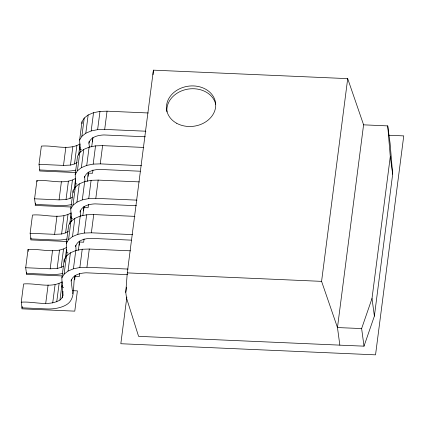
<?xml version="1.0" encoding="UTF-8"?>
<svg xmlns="http://www.w3.org/2000/svg" width="425" height="425" viewBox="0 0 425 425"><rect width="100%" height="100%" fill="white"/><g stroke="black" fill="none" stroke-linecap="round" stroke-linejoin="round"><path stroke-width="0.64" d="M339.846 345.132L138.582 336.35L126.528 298.042L125.768 292.411L127.282 272.887L153.404 70.157L347.703 78.636L363.587 124.807L337.471 327.563L361.627 328.562L372.002 298.493L390.288 156.581L387.728 125.89L363.593 124.838M153.048 74.715L153.404 70.157M74.72 279.746L75.119 275.554C72.107 285.143 76.543 299.205 65.992 305.007A28.719 16.129 7.3 0 1 46.506 308.922L22.01 307.822L21.25 302.191L23.603 283.948C36.215 282.917 50.644 288.596 62.3 281.807L59.952 300.055C48.291 306.845 33.862 301.16 21.25 302.191M79.162 245.283L79.56 241.092L78.381 250.213M83.603 210.821L84.001 206.624L82.822 215.751M88.044 176.354L88.437 172.162L87.263 181.284M92.485 141.892L92.878 137.7L91.704 146.822M62.581 273.493A28.719 16.129 7.3 0 1 50.947 274.46L26.451 273.36L25.691 267.729L28.039 249.48C40.657 248.45 55.085 254.134 66.741 247.345M67.022 239.031A28.719 16.129 7.3 0 1 55.388 239.992L30.892 238.893L30.133 233.267L32.481 215.018C45.093 213.988 59.527 219.672 71.182 212.883L69.753 223.959M71.464 204.568A28.719 16.129 7.3 0 1 59.829 205.53L35.333 204.43L34.574 198.799L36.922 180.556C49.534 179.525 63.963 185.204 75.623 178.415M75.9 170.101A28.719 16.129 7.3 0 1 64.271 171.068L39.775 169.968L39.01 164.337L41.363 146.094C53.975 145.063 68.404 150.742 80.065 143.953L78.636 155.029M22.18 306.521L21.882 308.837L74.784 311.142L77.392 290.87L72.765 290.668M26.573 272.409L26.323 274.375L62.029 275.931M31.014 237.947L30.759 239.907L67.134 241.496M35.503 203.129L35.201 205.445L70.911 207.002M39.812 169.671L39.642 170.983L76.011 172.566M45.741 303.259L48.094 285.016M25.691 267.729L50.182 268.797L52.535 250.548M30.133 233.267L54.623 234.334L56.971 216.086M34.574 198.799L59.064 199.867L61.412 181.624M39.01 164.337L63.506 165.405L65.854 147.162M52.716 302.945L55.064 284.702M50.182 268.797L57.152 268.483L59.505 250.235M54.623 234.334L61.593 234.021L63.947 215.773M59.064 199.867L66.034 199.553L68.388 181.31M63.506 165.405L70.476 165.091L72.829 146.848M56.743 301.808L59.091 283.56M57.152 268.483L61.179 267.341L63.532 249.098M61.593 234.021L65.62 232.879L67.973 214.636M66.034 199.553L70.061 198.417L72.415 180.168M70.476 165.091L74.502 163.949L76.856 145.706M59.952 300.055L62.124 297.808L63.112 295.221L62.124 286.811L61.869 277.865L64.223 259.617L66.459 255.914L70.401 252.822L75.772 250.548L82.211 249.257L89.282 249.029L130.47 250.824M66.948 255.579L66.311 243.398L68.664 225.154L70.901 221.452L74.843 218.36L80.213 216.086L86.652 214.795L93.723 214.567L134.911 216.362M71.464 221.765L70.752 208.935L73.1 190.692L75.342 186.984L79.284 183.892L84.655 181.624L91.093 180.327L98.164 180.099L139.352 181.895M75.825 186.655L75.193 174.473L77.541 156.225L79.783 152.522L83.72 149.43L89.096 147.162L95.535 145.865L102.6 145.637L143.793 147.433M80.267 152.187L79.634 140.011L81.983 121.762L84.224 118.06L88.161 114.968L93.537 112.694L99.976 111.403L107.042 111.175L148.229 112.97M65.312 258.421L66.491 249.3M74.194 189.497L75.453 179.722M62.294 285.504L62.124 286.811L63.623 287.497M66.821 250.389L66.566 252.344L68.064 253.029M71.177 216.58L71.007 217.882L72.505 218.567M80.139 146.997L79.889 148.952L81.387 149.637M61.869 277.865L64.111 274.157L66.459 255.914M66.311 243.398L68.552 239.695L70.901 221.452M70.752 208.935L72.988 205.232L75.342 186.984M75.193 174.473L77.43 170.77L79.783 152.522M79.634 140.011L81.871 136.303L84.224 118.06M62.124 297.808L62.964 291.29M64.111 274.157L68.048 271.065L70.401 252.822M68.552 239.695L72.489 236.603L74.843 218.36M72.988 205.232L76.93 202.141L79.284 183.892M77.43 170.77L81.372 167.673L83.72 149.43M81.871 136.303L85.813 133.211L88.161 114.968M72.765 293.797L71.15 280.978L71.32 279.677M76.075 250.362L75.756 245.214M80.516 215.9L80.198 210.747M84.957 181.433L84.639 176.285M89.399 146.97L88.91 143.124L89.165 141.169M68.048 271.065L73.424 268.797L75.772 250.548M72.489 236.603L77.865 234.334L80.213 216.086M76.93 202.141L82.307 199.867L84.655 181.624M81.372 167.673L86.743 165.405L89.096 147.162M85.813 133.211L91.184 130.942L93.537 112.694M73.424 268.797L79.863 267.5L82.211 249.257M77.865 234.334L84.304 233.038L86.652 214.795M82.307 199.867L88.745 198.576L91.093 180.327M86.743 165.405L93.187 164.108L95.535 145.865M91.184 130.942L97.623 129.646L99.976 111.403M79.645 273.408L79.225 276.68L74.593 276.478M84.086 238.946L83.661 242.218L79.034 242.016M88.527 204.483L88.103 207.751L83.475 207.549M92.963 170.021L92.544 173.288L87.917 173.087M79.863 267.5L86.928 267.272L89.282 249.029M84.304 233.038L91.37 232.81L93.723 214.567M88.745 198.576L95.811 198.347L98.164 180.099M93.187 164.108L100.252 163.88L102.6 145.637M97.623 129.646L104.693 129.418L107.042 111.175M125.768 292.411L126.448 287.146M126.841 297.048L120.828 343.729L375.541 354.843L403.75 135.894L388.493 135.23M387.728 125.89L390.108 143.485L392.668 174.176L374.382 316.088L364.007 346.157L339.851 345.164L337.466 327.532L321.582 281.361L347.703 78.636M88.91 143.124C90.562 136.754 98.196 135.214 103.881 134.948L145.323 136.786M84.474 177.586C86.121 171.217 93.755 169.676 99.439 169.41L140.223 171.222M80.033 212.054C81.68 205.679 89.319 204.138 94.998 203.878L136.441 205.716M75.592 246.516C77.238 240.146 84.878 238.606 90.562 238.34L131.341 240.146M71.15 280.978C72.797 274.608 80.437 273.068 86.121 272.802L127.558 274.64M74.502 163.949L77.18 162.493M70.061 198.417L72.202 197.248M65.62 232.879L68.297 231.418M61.179 267.341L63.32 266.172M104.693 129.418L145.881 131.213M100.252 163.88L141.44 165.681M95.811 198.347L136.999 200.143M91.37 232.81L132.558 234.605M86.928 267.272L128.116 269.067M127.282 272.887L321.582 281.361M75.448 183.419L76.946 184.105M390.288 156.581L392.668 174.176M372.002 298.493L374.382 316.088M361.627 328.562L364.007 346.157M36.922 180.556L37.092 181.804M28.039 249.48L28.294 251.361M81.983 121.762L82.041 123.68M73.1 190.692L73.158 192.61M64.223 259.617L64.292 262.172M166.945 111.934A24.703 20.214 -7.7 0 1 188.1 89.091A24.703 20.214 -7.7 0 1 215.688 104.237M176.587 123.229A24.703 20.214 -7.7 0 0 215.587 107.275A24.703 20.214 -7.7 0 0 181.108 88.113A24.703 20.214 -7.7 0 0 176.587 123.229"/></g></svg>
